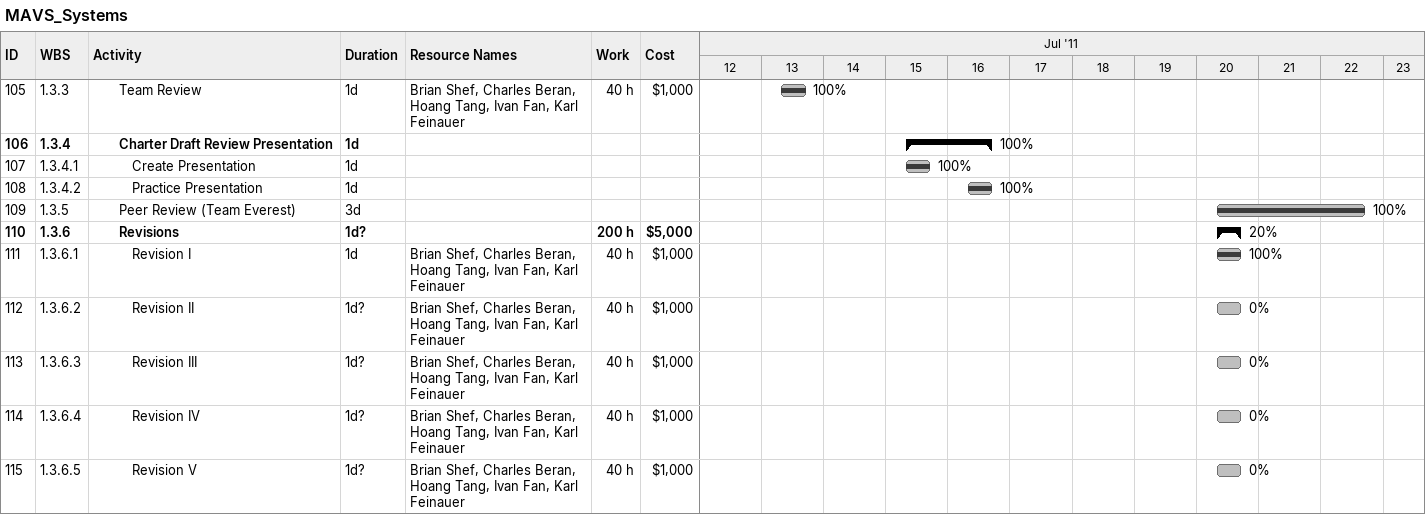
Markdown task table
MAVS_Systems

| ID | WBS | Task | Duration | Start | Finish | Resources | % complete | Work (h) | Cost ($) |
|---|---|---|---|---|---|---|---|---|---|
| 105 | 1.3.3 | Team Review | 1d | 2011-07-13 | 2011-07-13 | Brian Shef, Charles Beran, Hoang Tang, Ivan Fan, Karl Feinauer | 100 | 40 | 1000 |
| 106 | 1.3.4 | **Charter Draft Review Presentation** | 1d | 2011-07-15 | 2011-07-16 |  | 100 |  |  |
| 107 | 1.3.4.1 | Create Presentation | 1d | 2011-07-15 | 2011-07-15 |  | 100 |  |  |
| 108 | 1.3.4.2 | Practice Presentation | 1d | 2011-07-16 | 2011-07-16 |  | 100 |  |  |
| 109 | 1.3.5 | Peer Review (Team Everest) | 3d | 2011-07-20 | 2011-07-22 |  | 100 |  |  |
| 110 | 1.3.6 | **Revisions** | 1d? | 2011-07-20 | 2011-07-20 |  | 20 | 200 | 5000 |
| 111 | 1.3.6.1 | Revision I | 1d | 2011-07-20 | 2011-07-20 | Brian Shef, Charles Beran, Hoang Tang, Ivan Fan, Karl Feinauer | 100 | 40 | 1000 |
| 112 | 1.3.6.2 | Revision II | 1d? | 2011-07-20 | 2011-07-20 | Brian Shef, Charles Beran, Hoang Tang, Ivan Fan, Karl Feinauer | 0 | 40 | 1000 |
| 113 | 1.3.6.3 | Revision III | 1d? | 2011-07-20 | 2011-07-20 | Brian Shef, Charles Beran, Hoang Tang, Ivan Fan, Karl Feinauer | 0 | 40 | 1000 |
| 114 | 1.3.6.4 | Revision IV | 1d? | 2011-07-20 | 2011-07-20 | Brian Shef, Charles Beran, Hoang Tang, Ivan Fan, Karl Feinauer | 0 | 40 | 1000 |
| 115 | 1.3.6.5 | Revision V | 1d? | 2011-07-20 | 2011-07-20 | Brian Shef, Charles Beran, Hoang Tang, Ivan Fan, Karl Feinauer | 0 | 40 | 1000 |
